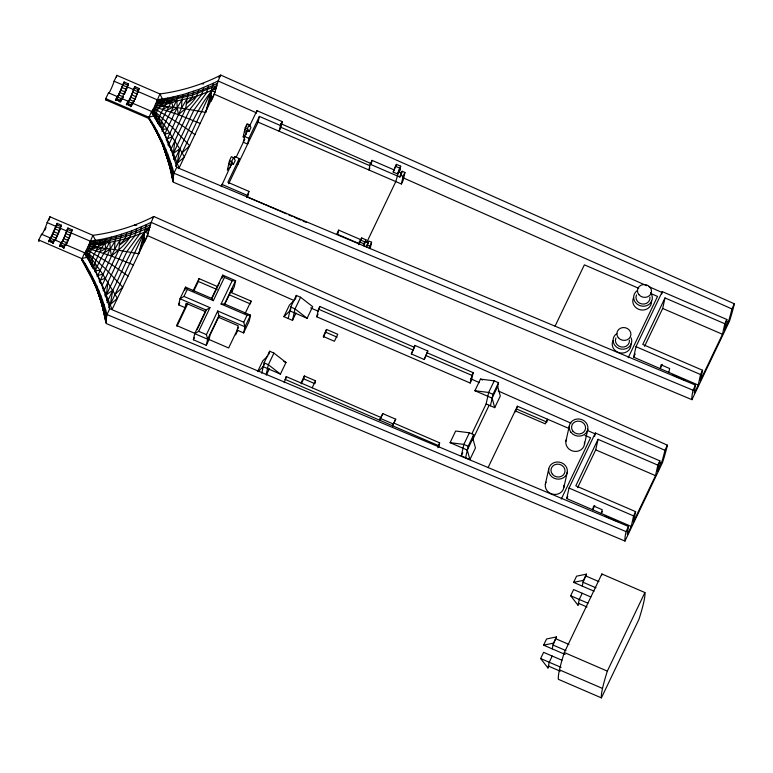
<?xml version="1.0" encoding="UTF-8"?>
<svg xmlns="http://www.w3.org/2000/svg" width="773" height="773" viewBox="0 0 773 773"><rect width="100%" height="100%" fill="white"/><g stroke="black" fill="none" stroke-linecap="round" stroke-linejoin="round"><path stroke-width="1.16" d="M65.232 244.413L63.744 248.133L65.232 244.413L84.595 252.771C95.842 269.951 104.452 288.889 109.747 308.746L628.526 526.481A116.066 9.962 -66.7 0 0 627.367 533.718L627.357 534.568L631.241 526.432L566.706 498.566L569.034 488.053L595.345 433.015L659.881 460.872L657.552 471.385L662.113 461.046A116.066 9.962 -66.7 0 0 664.935 450.301L151.064 222.315L146.348 224.653L144.387 232.2L144.049 242.616C149.063 234.519 149.266 224.701 153.837 216.498L667.389 445.18A116.134 9.972 -66.7 0 1 662.548 462.486L624.98 541.061L106.133 323.481L102.365 306.485L97.311 289.788M127.052 104.568L130.83 97.263L135.13 99.118L139.14 88.499L134.84 86.644L133.449 89.552A7.054 0.609 -66.7 0 1 130.038 98.229A7.054 0.609 -66.7 0 1 127.893 101.176L126.501 104.084L130.801 105.94L132.193 103.031L151.556 111.389C162.803 128.579 171.413 147.508 176.708 167.364L695.487 385.109A116.066 9.962 -66.7 0 0 694.328 392.346L694.318 393.186L698.203 385.051L633.667 357.194L635.995 346.671L662.306 291.634L726.852 319.491L724.514 330.003L729.074 319.664A116.066 9.962 -66.7 0 0 731.896 308.92L218.025 80.933L213.309 83.271L211.348 90.828L211.01 101.234C216.025 93.137 216.227 83.32 220.798 75.116L734.35 303.799A116.134 9.972 -66.7 0 1 729.509 321.114L691.941 399.68L173.094 182.099L169.326 165.103L162.311 142.937M99.543 281.952L114.53 249.553L114.974 241.302L116.52 235.794L131.729 230.856L146.348 224.653M166.504 140.57L181.491 108.181L181.935 99.93L183.481 94.422L198.69 89.475L213.309 83.271M105.969 322.65L104.838 316.041L105.592 309.673C100.239 291.595 92.142 274.357 81.812 258.588L38.785 240.007L41.568 234.2A7.054 0.609 -66.7 0 0 43.713 231.253A7.054 0.609 -66.7 0 0 47.124 222.566L49.907 216.759L92.934 235.33C114.104 232.557 134.84 226.257 153.837 216.498L152.358 217.86M172.93 181.278L171.799 174.669L172.553 168.292C167.2 150.213 159.103 132.975 148.774 117.206L105.746 98.635L108.529 92.818A7.054 0.609 -66.7 0 0 110.674 89.871A7.054 0.609 -66.7 0 0 114.085 81.194L116.868 75.377L159.895 93.948C181.066 91.175 201.801 84.885 220.798 75.116L218.575 77.165M136.676 228.924L134.869 235.804L122.868 250.829L107.872 282.193L106.423 294.755L105.428 296.861M203.637 87.542L201.83 94.432L189.829 109.457L174.833 140.821L173.384 153.373L172.389 155.479M109.747 308.746L106.964 314.553L105.92 321.558L102.22 305.093L97.591 289.981M176.708 167.364L173.925 173.181L172.881 180.177C169.355 158.069 160.446 137.208 148.638 118.288L151.556 111.389L153.779 115.747L152.706 113.902M50.177 237.91L48.68 241.63L50.177 237.91L41.568 234.2M54.477 239.765L52.979 243.495L54.477 239.765L60.932 242.558A7.054 0.609 -66.7 0 0 63.077 239.611A7.054 0.609 -66.7 0 0 66.488 230.924L67.879 228.016L72.179 229.881L71.792 231.291L67.493 229.426L67.879 228.016M59.434 246.278L60.932 242.558M92.258 276.492L92.122 278.715L96.451 288.445L97.234 288.909L81.677 259.67L84.595 252.771L87.291 257.815L87.388 257.158L81.812 258.588M117.138 96.528L115.641 100.258L117.138 96.528L108.529 92.818M119.941 102.113L121.438 98.393L127.893 101.176M126.395 104.896L126.501 104.084M132.193 103.031C134.744 101.862 136.966 92.46 139.14 88.499M121.651 234.296L120.047 240.152L118.733 250.181L102.258 285.053L112.095 309.471L147.411 235.581L148.116 233.291L144.387 232.2C126.772 239.495 107.911 243.65 88.895 244.877L84.653 253.428L87.388 258.076L86.247 256.172M188.612 92.915L187.008 98.77L185.694 108.8L169.219 143.681L167.934 145.034M84.615 262.975L84.45 264.144C94.267 280.483 101.785 298.223 106.519 316.688M151.576 121.593L151.411 122.772C161.228 139.111 168.746 156.842 173.481 175.316M87.281 267.419L87.098 268.685C96.055 284.097 101.756 301.344 106.201 318.573M154.242 126.038L154.233 127.816L156.726 132.55L156.793 130.55M89.832 271.932L89.765 273.922L94.18 281.681M156.9 121.003L157.025 120.23M159.219 135.111L159.083 137.333L163.683 146.522M116.52 235.794L106.094 238.374L104.674 243.176L101.592 247.891L92.702 267.7L92.615 266.115M94.557 281.101L94.345 283.556L99.041 294.262L105.998 320.196L101.988 304.427L96.451 288.445L96.722 285.759M161.518 139.72C163.886 152.184 171.104 164.234 173.162 177.191M94.866 271.671L95.04 270.676M163.683 144.377L163.412 147.063L168.949 163.045L172.968 178.814L170.727 170.736L171.046 163.441M98.76 290.464L98.413 293.373L100.703 299.663L96.712 288.947M165.722 149.083L165.374 151.991L171.77 173.529M97.137 276.405L97.33 275.285M99.273 281.179L99.504 279.952M100.674 295.209L100.364 299.228M166.234 139.797L166.466 138.57M167.635 153.837L167.326 157.847M102.442 300.001L101.988 304.427L103.601 310.553L102.365 306.485M168.253 144.619L168.504 143.276M169.403 158.62L168.949 163.045L170.562 169.181L169.326 165.103M103.167 290.861L103.447 289.402M104.915 295.759L105.225 294.184M104.084 304.823L103.466 309.654L104.809 314.911M106.529 300.697L106.867 299.006M173.49 159.315L173.828 157.624M399.351 172.35L400.694 166.205L396.394 164.349L393.196 172.079L397.496 173.935L400.259 168.137M159.663 126.318C162.562 115.882 169.847 107.186 173.055 96.992L183.481 94.422M52.322 234.963L48.863 241.804L57.125 223.378L61.425 225.233L61.038 226.644L56.729 224.788L57.125 223.378M56.622 236.818L55.26 240.364L61.425 225.233M67.377 241.466L66.014 245.012L72.179 229.881M119.284 93.591L116.288 99.93L124.086 81.996L128.386 83.851L120.588 101.205M128.676 101.775L132.975 103.63L134.338 100.084M218.556 317.297L238.142 325.742L237.166 330.139L243.621 332.931L244.973 326.815L243.756 322.225L217.725 310.988L218.943 315.577L218.556 317.297L210.034 335.124L209.068 339.521L206.285 345.338L193.376 339.762L194.728 333.646L206.033 310.002L180.003 298.764L183.955 296.407L209.985 307.644L206.033 310.002L205.657 311.722L186.071 303.277L185.105 307.673L178.65 304.881L180.003 298.764L185.559 287.141L211.589 298.378L213.319 300.668L224.431 277.41L222.711 275.12L211.589 298.378M184.882 290.204L185.559 287.141L187.288 289.431L213.319 300.668M193.772 291.063L198.361 281.469L198.999 278.599L217.484 286.58M221.223 186.612L231.736 163.393M231.233 163.422L233.388 164.349L235.234 160.475L233.514 157.634L231.359 156.697L229.504 160.581L227.388 170.137L228.315 168.195M230.296 167.625L231.658 161.509L233.514 157.634M234.432 158.987L234.934 156.697L239.244 158.552L237.968 164.282M246.983 130.473L249.128 131.4L250.983 127.526L249.254 124.685L247.109 123.757L245.254 127.632L243.137 137.188L244.065 135.256M246.471 126.627L246.896 124.714M247.486 130.444L244.587 136.502L243.311 142.242L247.621 144.097L248.887 138.367L259.38 116.414L280.406 125.487L279.13 131.217L280.986 127.342L282.251 121.612L256.936 110.684L249.408 126.414M246.046 134.676L247.408 128.56L249.254 124.685M256.423 112.974L256.936 110.684M206.285 345.338L207.637 339.221L218.943 315.577L244.973 326.815L250.529 315.181L224.499 303.944L221.059 304.011L232.18 280.754L235.62 280.696L234.258 286.812L231.485 292.629L251.061 301.074L250.636 302.987M222.035 278.183L222.711 275.12L235.62 280.696L224.499 303.944M228.682 183.723L258.114 122.144L259.38 116.414M246.539 197.54L248.906 191.375L227.89 182.302L239.244 158.552M248.906 191.375L247.631 197.105L286.425 213.85M231.485 292.629L232.46 288.223L224.605 304.639M261.767 373.224L264.066 362.846L269.622 351.222L273.922 353.077L285.981 362.479L280.425 374.103L263.216 366.673L258.076 371.639M268.985 354.092L269.622 351.222M266.308 373.997L268.366 364.711L273.922 353.077M288.203 318.505L290.745 307.036L296.301 295.412L300.6 297.267L312.669 306.668L307.103 318.292L289.894 310.862L283.894 316.65L292.503 320.37L296.04 312.968M295.45 299.238L296.301 295.412M292.503 320.37L295.044 308.9L300.6 297.267M284.213 382.596L286.232 376.606L380.944 417.488L382.799 413.613L395.708 419.188L392.558 425.778L395.708 419.188M285.749 378.789L286.232 376.606M427.392 352.913L473.163 372.663L471.472 380.316L470.168 383.031L316.775 316.814L318.476 309.171L319.771 306.456L414.483 347.338L411.333 353.928L424.242 359.503L427.817 351L414.908 345.425L411.333 353.928M303.702 378.838L304.33 375.968L315.519 380.799L314.882 383.669L303.702 378.838L301.315 383.823M319.288 308.64L319.771 306.456M337.927 233.572L338.69 230.132L361.271 239.872M323.549 337.308L326.564 329.462L337.753 334.284L334.419 341.26L323.23 336.439L326.564 329.462M394.616 170.108L372.035 160.369L370.19 164.243L368.914 169.973L369.842 168.041M371.272 163.808L372.035 160.369M358.711 244.712L359.348 241.843L361.696 237.968L365.996 239.823L363.223 245.611L365.996 239.823M363.725 245.611L365.571 241.736L368.373 242.944L366.518 246.819L363.725 245.611L364.566 241.785L360.266 239.93M366.518 246.819L368.798 241.031L371.591 242.239L370.151 248.732M369.252 248.297L371.591 242.239M370.19 164.243L399.863 177.056L402.144 171.268L404.936 172.466L403.245 180.119L401.39 183.993L258.114 122.144M399.863 177.056L402.144 171.268M401.39 183.993L403.091 176.35L404.936 172.466M382.799 413.613L379.649 420.203L380.519 418.396M414.483 347.338L414.908 345.425M437.847 447.722L439.624 442.823L393.853 423.063M438.658 447.19L439.624 442.823M470.168 383.031L471.868 375.378L473.163 372.663M461.297 455.877L463.839 444.407L469.404 432.783L473.704 434.639L472.854 438.455L467.298 450.089L469.907 459.587L461.297 455.877L462.814 452.707M465.607 457.732L468.148 446.263L473.704 434.639M486.13 403.941L488.671 392.471L494.227 380.847L498.527 382.703L497.686 386.519L492.121 398.153L494.73 407.651L486.13 403.941L471.984 433.537M490.43 405.796L492.971 394.327L498.527 382.703M515.446 411.883L517.417 406.221L569.604 428.754M547.11 421.14L547.535 419.227L545.313 423.875L515.195 410.878M545.342 484.285L548.724 468.989M565.904 441.267L569.295 425.971M563.884 487.444L567.266 472.158M584.446 444.427L587.838 429.131M594.572 436.523L595.345 433.015M577.615 487.695L595.712 449.838L598.041 439.325L657.842 465.143L655.514 475.656L633.28 522.162L635.609 511.649L575.808 485.831L598.041 439.325M561.884 660.229L543.603 652.335L540.636 658.538L547.97 667.988L549.236 662.258L552.202 656.055M552.212 648.876L553.478 643.136L556.444 636.933L546.569 638.962L543.603 645.155L565.111 654.441M565.962 650.624L553.053 645.049L556.444 636.933M590.823 596.978L573.614 589.548L570.648 595.751L577.982 605.201L579.257 599.462L582.224 593.258M582.224 586.079L583.499 580.349L586.456 574.146L576.581 576.165L573.614 582.369L594.06 591.19M595.983 587.828L583.074 582.262L586.456 574.146M661.785 293.972L662.306 291.634M644.576 346.314L662.674 308.456L665.002 297.943L724.813 323.761L722.475 334.274L700.241 380.78L702.58 370.267L642.769 344.458L665.002 297.943M631.241 526.432L633.58 515.91L635.609 511.649M668.819 372.364L669.669 368.537L661.06 364.827L660.21 368.644L662.248 364.383M698.203 385.051L700.541 374.528L702.58 370.267M395.96 166.282L396.394 164.349M161.982 131.294C165.625 118.704 174.215 108.056 178.292 95.784M141.546 226.856L139.671 234.074L126.936 251.515L106.423 294.755L112.771 290.233C123.902 268.608 131.69 243.997 149.894 227.049C130.937 236.065 110.346 241.447 89.465 243.35L88.895 244.877L92.712 246.954L114.53 249.553L138.725 253.757L144.222 237.408M208.507 85.474L206.633 92.692L193.897 110.133L173.384 153.373L179.056 168.089M131.729 230.856C130.019 242.026 119.428 249.09 111.409 256.018L87.484 248.22L90.441 251.834L111.766 264.637L128.076 276.038M198.69 89.475C196.98 100.645 186.39 107.708 178.37 114.636L154.445 106.838L151.614 112.046L159.17 125.332M126.724 232.644L125.052 238.847L119.39 245.167L129.999 237.398M193.685 91.262L192.013 97.466L186.351 103.785L196.96 96.016L215.986 88.808L213.812 88.48C195.608 109.206 186.728 135.884 174.427 160.214M106.094 238.374L100.819 239.446L99.456 243.891L90.006 262.791M111.331 237.156C107.37 248.8 99.707 259.052 95.456 270.763L102.258 285.053M173.055 96.992L167.78 98.065L166.417 102.509L157.537 120.076L164.755 134.116L173.384 153.373L179.732 148.851L167.036 128.946L153.006 109.853L157.402 110.462L164.688 114.597L182.109 125.497L195.038 134.666M138.725 253.757L144.387 232.2L149.025 230.19L146.851 229.861L149.421 228.76L148.368 228.46L149.817 227.33M151.614 112.046L154.629 116.52L157.402 110.462L154.445 106.838L155.18 105.157L181.491 108.181L205.686 112.375L211.348 90.828L215.078 91.91L178.785 168.649M124.086 81.996L118.965 95.021L123.265 96.876L122.221 98.992L117.911 97.127L118.578 94.992M126.308 88.972L128.386 83.851M93.688 244.799L94.374 244.645L89.465 243.35L92.934 235.33L95.504 240.364L87.668 257.902L89.726 261.796M130.83 97.263L134.84 86.644M196.96 96.016C183.723 100.036 170.698 101.021 158.533 108.056L155.18 105.157L159.895 93.948L162.465 98.992L161.741 101.418L157.402 110.462L153.701 108.442M51.617 236.374L50.95 238.509L54.178 239.901M122.221 98.992L122.888 96.847M132.975 103.63L133.642 101.495M205.686 112.375L211.184 96.026M59.627 246.442L63.869 238.635L67.493 229.426M51.018 237.485L50.042 240.181L53.269 241.572M117.979 96.113L117.003 98.809L121.303 100.664M132.386 104.403L133.033 102.606M55.038 228.499L56.091 226.692L60.391 228.557L57.782 235.011M70.855 233.958L67.058 242.896L62.758 241.041M127.062 87.929L125.815 91.108M50.535 238.239L49.327 241.302L53.637 243.166M121.805 98.712L120.598 101.785L117.37 100.393M397.496 173.935L400.694 166.205M424.242 359.503L427.817 351M115.824 100.422L117.496 96.857M120.018 91.987L120.076 92.615L124.376 94.47L125.477 91.939L120.752 90.296M114.974 241.302L110.268 248.964L97.794 275.488L102.732 274.251L117.419 298.33L110.288 304.543L108.742 307.77M181.935 99.93L177.23 107.592L164.755 134.116L169.693 132.869M130.705 106.751L131.652 104.635M107.872 282.193L104.384 289.894L102.336 287.807M170.456 150.387L174.833 140.821M144.387 232.2L110.288 304.543L112.771 290.233L107.003 302.572M211.348 90.828L175.703 166.388M57.357 235.224L56.303 238.258L52.004 236.403L56.729 224.788L55.472 227.223M121.438 98.393L120.047 101.292L115.747 99.437M230.045 161.489L228.653 164.398L230.808 165.325M245.331 129.516L244.403 131.458L246.558 132.386M234.026 158.6L234.934 156.697M236.209 157.112L244.79 139.15M178.65 304.881L179.655 302.774M183.955 296.407L187.288 289.431M186.95 303.799L176.582 325.501L195.067 333.482M193.115 290.919L198.999 278.599M176.959 326.235L187.665 303.857M280.406 125.487L282.251 121.612M197.134 329.549L205.154 312.775M211.705 299.074L219.551 282.657M193.376 339.762L194.303 337.83M217.725 310.988L206.43 334.632L207.637 339.221L194.728 333.646L198.68 331.288L209.985 307.644M238.557 327.24L228.644 347.976L209.068 339.521M245.176 313.384L251.061 301.074M235.649 334.854L237.688 330.593M243.756 322.225L247.089 315.249L250.529 315.181L249.177 321.297L243.621 332.931M257.728 371.407L262.781 360.836L267.922 355.87M283.894 316.65L289.46 305.026L293.74 300.89M263.216 366.673L264.231 364.556M289.894 310.862L290.909 308.746M266.327 375.118L269.362 368.779M338.69 230.132L336.835 234.006L359.416 243.756L361.696 237.968M316.775 316.814L318.07 314.099M393.196 172.079L395.467 166.292L399.767 168.147L395.795 181.578L366.885 242.065M300.997 382.944L304.33 375.968M312.186 387.775L315.519 380.799M467.298 450.089L450.089 442.658L455.645 431.034L469.404 432.783M492.121 398.153L474.912 390.723L480.468 379.099L494.227 380.847M472.477 440.098L489.135 405.245M469.907 459.587L475.463 447.963L472.854 438.455M494.73 407.651L500.286 396.027L497.686 386.519M555.062 326.167L584.378 264.849L638.682 288.29M488.101 467.549L517.417 406.221M628.207 357.744L657.523 296.417L650.876 293.547M561.246 499.126L590.562 437.798L585.045 435.421M633.667 357.194L635.213 353.947M566.706 498.566L567.74 496.411M594.775 505.542L592.736 509.803L593.587 505.986L602.186 509.697L601.336 513.523L602.36 511.388M547.97 667.988L548.956 665.92M577.982 605.201L578.977 603.133M564.309 652.547L601.867 573.972L644.895 592.543A116.134 9.972 -66.7 0 1 638.962 619.318L601.404 697.884L558.377 679.312A116.134 9.972 -66.7 0 1 564.309 652.528L607.336 671.119A116.134 9.972 -66.7 0 0 601.404 697.884M691.941 399.68A116.134 9.972 -66.7 0 1 693.033 390.23L695.487 385.109M724.813 323.761L726.852 319.491M731.896 308.92L734.35 303.799M624.98 541.061A116.134 9.972 -66.7 0 1 626.072 531.611L628.526 526.481M657.842 465.143L659.881 460.872M664.935 450.301L667.389 445.18M607.336 671.119L644.895 592.543M399.863 170.06L398.926 171.964L401.718 173.171M122.434 85.842L123.699 83.407L127.999 85.262L126.733 87.707M59.772 229.079L60.613 227.455M137.497 92.345L138.754 89.91L134.454 88.054M161.364 103.543L162.243 101.872M95.282 243.253L94.403 244.925L94.142 242.529M55.927 238.229L54.41 240.316M66.681 242.877L65.164 244.954M122.008 87.117L123.052 85.32L127.352 87.175M137.063 93.62L138.106 91.813L133.806 89.958M59.347 230.354L60.391 228.557M181.491 108.181L187.008 98.77M114.53 249.553L120.047 240.152M121.429 88.634L122.192 87.591L126.492 89.455L125.728 90.489M136.492 95.137L137.246 94.093L132.946 92.238M54.468 230.016L55.231 228.972L59.531 230.827L58.767 231.871M69.531 236.519L70.285 235.475L65.985 233.62M105.862 99.939L148.889 118.511L149.508 117.854M82.547 259.235L81.928 259.892L84.663 264.511L85.233 264.047M182.09 152.89L179.732 148.851L177.249 163.171L184.38 156.948L182.09 152.89L189.704 145.807L172.311 127.313L153.006 109.853M115.129 294.271L122.743 287.189L105.35 268.695L86.045 251.235L90.441 251.834L86.74 249.824M170.572 111.901L177.23 107.592L176.814 100.934L172.263 99.852L156.426 101.978L161.344 103.263L160.649 103.418M103.611 253.283L110.268 248.964L109.853 242.316L105.302 241.234L99.456 243.891L94.779 242.799L96.828 244.171L94.306 243.64M216.778 85.948L215.329 87.078L216.382 87.378L213.812 88.48L216.855 85.677L192.738 94.973L172.263 99.852L166.417 102.509L155.856 103.495L159.673 105.572L162.649 104.548L160.233 104.345L161.895 103.814L160.504 103.727L161.528 103.447L160.784 103.109M93.823 244.49L94.567 244.828L93.543 245.109L94.934 245.196L93.272 245.717L95.688 245.93L92.712 246.954L88.219 246.529L91.572 249.437L97.176 247.408L104.674 243.176L105.959 248.413L99.64 251.969M166.601 110.587L172.92 107.032L171.635 101.794L166.417 102.509L161.741 101.418L163.789 102.799L161.267 102.268M154.755 127.545L154.233 127.816L153.015 124.724M135.816 96.799L131.932 94.731M53.791 231.678L58.091 233.533M68.855 238.171L64.971 236.103M217.464 83.32C198.497 92.634 177.848 98.422 156.861 100.703M150.503 224.701C131.536 234.016 110.887 239.794 89.9 242.084M162.591 109.302L168.553 106.51M95.63 250.684L101.592 247.891M167.635 142.986L167.026 138.879L172.292 136.831M100.519 283.333L100.065 280.251L105.331 278.212M148.774 117.206L154.349 115.776L155.315 118.259M573.614 582.369L583.499 580.349M543.603 645.155L553.478 643.136M167.78 98.065L157.112 99.765L137.749 91.407M100.819 239.446L90.151 241.137L70.787 232.789M89.765 273.922L85.639 265.081M167.036 128.946L162.417 129.391L161.567 121.187M100.075 270.328L88.943 254.964L85.436 252.346L95.456 270.763L100.075 270.328L102.732 274.251M159.914 138.464L164.272 148.406M201.473 83.658L203.647 83.928M134.512 225.04L136.686 225.31M474.912 390.723L488.671 392.471L492.971 394.327M450.089 442.658L463.839 444.407L468.148 446.263M159.083 137.333L157.644 133.468M693.033 390.23L173.925 173.181L172.553 168.292M626.072 531.611L106.964 314.553L105.592 309.673M400.288 175.142L403.091 176.35M280.986 127.342L369.658 165.625M245.254 127.632L247.408 128.56L249.128 131.4M662.674 308.456L722.475 334.274M244.587 136.502L248.887 138.367M114.085 81.194L122.694 84.904M126.994 86.76L133.449 89.552M129.719 99.659L134.019 101.524M127.758 103.447L132.067 105.302M128.125 105.031L131.352 106.423M229.504 160.581L231.658 161.509L233.388 164.349M635.995 346.671L700.541 374.528M672.529 374.905L685.438 380.471M366.943 244.906L369.736 246.114M359.348 241.843L363.648 243.708M221.735 184.322L247.051 195.25M288.648 214.817L291.972 216.247M294.184 217.203L300.842 220.073M303.055 221.03L306.379 222.469M318.476 309.171L413.188 350.053M426.097 355.619L471.868 375.378M480.468 379.099L482.623 380.026M224.431 277.41L232.18 280.754M290.745 307.036L295.044 308.9L307.103 318.292M516.779 409.091L546.898 422.097M325.935 332.322L337.115 337.154M595.712 449.838L655.514 475.656M198.361 281.469L217.194 289.595M229.378 294.861L250.423 303.944M47.124 222.566L55.733 226.286M60.033 228.141L66.488 230.924M66.845 231.34L71.145 233.195M221.059 304.011L247.089 315.249M57.415 235.852L53.115 233.997L53.057 233.359M63.869 238.635L68.169 240.5L68.121 239.862M61.714 243.157L64.942 244.548M60.796 244.828L64.024 246.22M48.786 240.818L53.086 242.674M59.54 245.466L63.84 247.321M60.091 245.949L64.391 247.804M283.836 361.551L285.981 362.479M569.034 488.053L633.58 515.91M198.68 331.288L206.43 334.632M264.066 362.846L268.366 364.711L280.425 374.103M380.074 418.29L392.984 423.865M605.056 516.055L617.965 521.63M284.937 379.321L438.33 445.528M586.031 576.059L598.94 581.625M570.648 595.751L587.866 603.182M578.407 603.288L587.016 606.998M556.019 638.846L568.928 644.421M540.636 658.538L561.072 667.36M559.468 669.853L602.496 688.424M548.395 666.075L560.222 671.186M214.372 94.209L256.317 112.781M280.599 123.535L371.108 163.625M403.004 177.751L646.779 285.72M648.991 286.696L662.219 292.552M726.205 320.892L728.408 321.868M200.362 123.516L178.37 114.636L177.23 107.592M147.411 235.581L294.117 300.562M310.669 307.886L318.389 311.306M470.612 378.731L479.434 382.635M498.189 390.945L570.996 423.189M587.538 430.513L595.258 433.933M659.243 462.273L661.446 463.249M133.4 264.897L111.409 256.018L110.268 248.964M165.567 152.687L167.664 158.281L163.673 147.566M152.397 110.964L155.904 113.583L157.537 120.076L152.397 110.964A200.023 99.417 72.3 0 1 154.726 116.066M148.638 118.288L150.213 120.173M81.677 259.67L83.909 262.385M164.137 106.027L161.151 103.08L165.664 102.77A182.94 34.949 -8.3 0 1 172.891 102.316M97.176 247.408L94.19 244.461L98.702 244.142A182.94 34.949 -8.3 0 1 105.93 243.688M168.62 145.73L171.345 148.513M86.045 251.235L88.943 254.964L90.576 261.448M84.653 253.428L87.668 257.902L84.962 253.09M154.919 117.631L157.209 121.39M88.528 259.95L89.678 261.834M148.889 118.511L151.624 123.129M160.03 138.406L161.142 140.309M87.822 258.733L88.885 260.549M151.923 111.718L154.629 116.52M156.726 132.55L159.48 137.459M91.62 265.728L92.702 267.7L90.741 263.757M157.412 121.921L158.417 123.777M89.939 262.376L91.958 266.076M92.47 267.004L93.427 268.869M155.238 128.531L157.18 132.473M95.746 285.411L96.925 288.696M168.949 163.045L169.181 163.712L167.78 159.499M101.988 304.427L102.22 305.093L100.819 300.881M164.552 148.6L165.635 151.817M158.755 117.37L160.011 124.704M91.794 258.742L93.05 266.086M167.026 138.879L167.519 142.164M100.065 280.251L100.558 283.536M94.606 262.569L95.456 270.763M135.082 98.48L135.13 99.118M124.327 93.842L124.376 94.47M651.446 300.803A9.411 8.551 12.5 0 1 640.788 309.915A9.411 8.551 12.5 0 1 633.531 297.75M630.874 343.83A9.411 8.551 12.5 0 1 620.217 352.932A9.411 8.551 12.5 0 1 612.96 340.777M649.958 297.151A7.054 6.416 12.5 0 1 641.967 303.982A7.054 6.416 12.5 0 1 636.527 294.861M629.386 340.101A7.054 6.416 12.5 0 1 621.473 347.009A7.054 6.416 12.5 0 1 615.936 337.936M650.499 292.783A9.411 8.551 12.5 0 1 648.586 304.736A9.411 8.551 12.5 0 1 635.474 302.494A9.411 8.551 12.5 0 1 637.387 290.551M631.126 337.811A9.411 8.551 12.5 0 1 626.632 348.488A9.411 8.551 12.5 0 1 614.448 344.884A9.411 8.551 12.5 0 1 616.815 333.569M563.913 485.212A9.411 8.551 12.5 0 1 553.255 494.314A9.411 8.551 12.5 0 1 545.999 482.149M584.475 442.185A9.411 8.551 12.5 0 1 573.827 451.297A9.411 8.551 12.5 0 1 566.57 439.132M116.868 75.377A14.107 1.208 -66.7 0 1 116.346 77.261M106.481 99.282A14.107 1.208 -66.7 0 1 105.746 98.635M85.436 252.346A200.023 99.417 72.3 0 1 87.764 257.448M49.907 216.759A14.107 1.208 -66.7 0 1 48.844 220.276M46.022 227.533A14.107 1.208 -66.7 0 1 44.931 230.083M39.52 240.664A14.107 1.208 -66.7 0 1 38.785 240.007M601.867 573.972A116.134 9.972 -66.7 0 1 601.954 574.957M638.836 294.59A7.054 6.416 12.5 0 0 650.924 293.74A7.054 6.416 12.5 0 0 643.648 284.522A7.054 6.416 12.5 0 0 638.836 294.59M618.313 337.666A7.054 6.416 12.5 0 0 630.381 336.699A7.054 6.416 12.5 0 0 623.009 327.549A7.054 6.416 12.5 0 0 618.313 337.666M550.492 475.424A9.411 8.551 12.5 0 0 566.609 474.284A9.411 8.551 12.5 0 0 556.908 462.003A9.411 8.551 12.5 0 0 550.492 475.424M571.054 432.407A9.411 8.551 12.5 0 0 587.171 431.266A9.411 8.551 12.5 0 0 577.47 418.985A9.411 8.551 12.5 0 0 571.054 432.407M552.405 474.274A7.054 6.416 12.5 0 0 564.483 473.298A7.054 6.416 12.5 0 0 557.111 464.148A7.054 6.416 12.5 0 0 552.405 474.274M572.928 431.189A7.054 6.416 12.5 0 0 585.016 430.339A7.054 6.416 12.5 0 0 577.74 421.121A7.054 6.416 12.5 0 0 572.928 431.189"/></g></svg>
